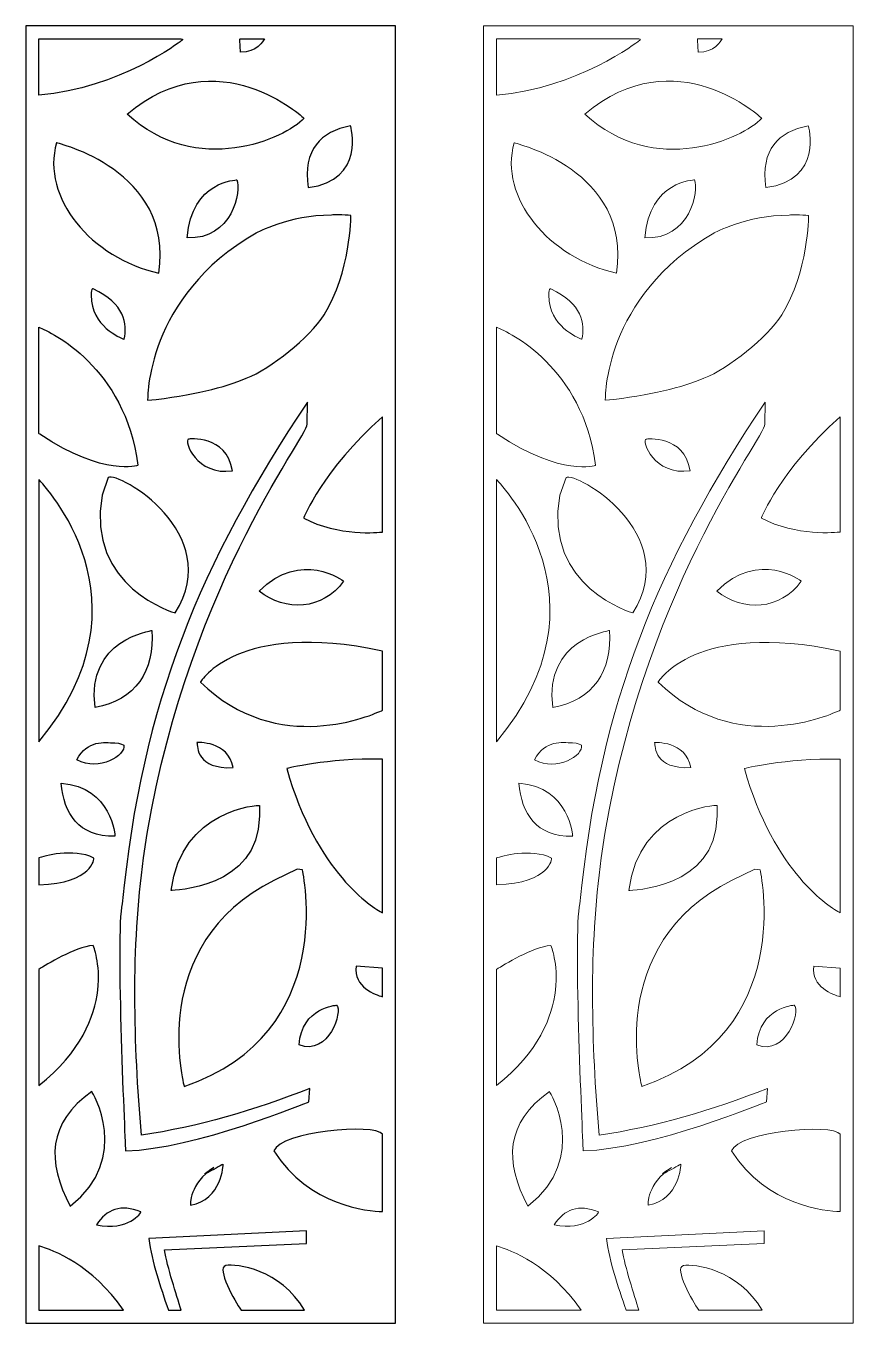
# Model space of a CAD drawing. Header units: centimetres. Extents: x -9 to 8.1, y -13.5 to 13.2.
import ezdxf

# ---------------------------------------------------------------- set-up
doc = ezdxf.new("R2010")
doc.units = ezdxf.units.CM
doc.header["$MEASUREMENT"] = 0
doc.layers.add('layer 1', color=7, linetype='Continuous')

msp = doc.modelspace()

# ---------------------------------------------------------------- linework, layer by layer
at = {"layer": 'layer 1', "color": 142}
for points, knots in [([(-1.35549, 13.18866), (-1.35549, 13.18866), (-1.35549, -13.51217), (-1.35549, -13.51217), (-1.35549, -13.51217), (-1.35549, -13.51217), (-8.96522, -13.51217), (-8.96522, -13.51217), (-8.96522, -13.51217), (-8.96522, -13.51217), (-8.96522, 13.18866), (-8.96522, 13.18866), (-8.96522, 13.18866), (-8.96522, 13.18866), (-1.35549, 13.18866), (-1.35549, 13.18866)], [0, 0, 0, 0, 0.2, 0.2, 0.2, 0.2, 0.4, 0.4, 0.4, 0.4, 0.6, 0.6, 0.6, 0.6, 1, 1, 1, 1]), ([(-5.76902, 12.92165), (-5.76902, 12.92165), (-8.69822, 12.92165), (-8.69822, 12.92165), (-8.69822, 12.92165), (-8.69822, 12.92165), (-8.69822, 11.767), (-8.69822, 11.767), (-8.69822, 11.767), (-7.03449, 11.8985), (-5.77493, 12.87482), (-5.77493, 12.87482), (-5.77493, 12.87482), (-5.74706, 12.89641), (-5.70625, 12.917), (-5.76902, 12.92165)], [0, 0, 0, 0, 0.2, 0.2, 0.2, 0.2, 0.4, 0.4, 0.4, 0.4, 0.6, 0.6, 0.6, 0.6, 1, 1, 1, 1]), ([(-3.23782, 11.28789), (-3.23782, 11.28789), (-5.0047, 12.95427), (-6.88086, 11.37178), (-6.88086, 11.37178), (-5.43725, 10.04968), (-3.62115, 10.87177), (-3.23782, 11.28789)], [0, 0, 0, 0, 0.33333333, 0.33333333, 0.33333333, 0.33333333, 1, 1, 1, 1]), ([(-4.56137, 12.89828), (-4.56137, 12.89828), (-4.54683, 12.64907), (-4.54683, 12.64907), (-4.54683, 12.64907), (-4.21821, 12.63377), (-4.06982, 12.88883), (-4.05212, 12.92165), (-4.05212, 12.92165), (-4.05212, 12.92165), (-4.5553, 12.92165), (-4.5553, 12.92165), (-4.5553, 12.92165), (-4.55496, 12.92165), (-4.56236, 12.91291), (-4.56137, 12.89828)], [0, 0, 0, 0, 0.2, 0.2, 0.2, 0.2, 0.4, 0.4, 0.4, 0.4, 0.6, 0.6, 0.6, 0.6, 1, 1, 1, 1]), ([(-2.27791, 11.13406), (-2.27791, 11.13406), (-1.95812, 10.00518), (-3.15531, 9.86175), (-3.15531, 9.86175), (-3.25819, 10.64475), (-2.89785, 11.0074), (-2.27791, 11.13406)], [0, 0, 0, 0, 0.33333333, 0.33333333, 0.33333333, 0.33333333, 1, 1, 1, 1]), ([(-8.33441, 10.78197), (-8.33441, 10.78197), (-5.90852, 10.22324), (-6.22886, 8.10268), (-6.22886, 8.10268), (-7.61829, 8.40289), (-8.65935, 9.66264), (-8.33441, 10.78197)], [0, 0, 0, 0, 0.33333333, 0.33333333, 0.33333333, 0.33333333, 1, 1, 1, 1]), ([(-4.62273, 10.01803), (-4.62273, 10.01803), (-5.54724, 10.00591), (-5.64465, 8.82931), (-5.64465, 8.82931), (-4.718, 8.77186), (-4.51678, 9.81016), (-4.62273, 10.01803)], [0, 0, 0, 0, 0.33333333, 0.33333333, 0.33333333, 0.33333333, 1, 1, 1, 1]), ([(-2.27072, 9.28651), (-2.27072, 9.28651), (-2.27745, 8.11164), (-2.82517, 7.24525), (-2.82517, 7.24525), (-3.12925, 6.76427), (-3.92111, 6.13983), (-4.42627, 5.93477), (-4.42627, 5.93477), (-4.87151, 5.75404), (-5.5201, 5.58043), (-6.45814, 5.48306), (-6.45814, 5.48306), (-6.45814, 5.48306), (-6.51314, 7.61101), (-4.22123, 8.92589), (-4.22123, 8.92589), (-4.22123, 8.92589), (-3.54725, 9.29334), (-2.6738, 9.2941), (-2.6738, 9.2941), (-2.63587, 9.31991), (-2.27072, 9.28651), (-2.27072, 9.28651)], [0, 0, 0, 0, 0.14285714, 0.14285714, 0.14285714, 0.14285714, 0.28571429, 0.28571429, 0.28571429, 0.28571429, 0.42857143, 0.42857143, 0.42857143, 0.42857143, 0.57142857, 0.57142857, 0.57142857, 0.57142857, 0.71428571, 0.71428571, 0.71428571, 0.71428571, 1, 1, 1, 1]), ([(-6.94184, 6.74058), (-6.94184, 6.74058), (-7.54222, 6.93937), (-7.61502, 7.52302), (-7.61502, 7.52302), (-7.62138, 7.63565), (-7.63309, 7.79897), (-7.58063, 7.77484), (-7.58063, 7.77484), (-6.92817, 7.47474), (-6.87586, 7.04683), (-6.94184, 6.74058)], [0, 0, 0, 0, 0.25, 0.25, 0.25, 0.25, 0.5, 0.5, 0.5, 0.5, 1, 1, 1, 1]), ([(-8.67697, 4.78215), (-7.34066, 3.89704), (-6.65855, 4.14561), (-6.65855, 4.14561), (-6.65855, 4.14561), (-6.92828, 6.17545), (-8.43792, 6.88151), (-8.69822, 6.98888), (-8.69822, 6.98888), (-8.69822, 6.98888), (-8.69822, 4.81714), (-8.69822, 4.81714), (-8.69822, 4.81714), (-8.69822, 4.81714), (-8.69822, 4.79827), (-8.69822, 4.79827), (-8.69822, 4.79827), (-8.69586, 4.79789), (-8.68721, 4.78966), (-8.67697, 4.78215)], [0, 0, 0, 0, 0.16666667, 0.16666667, 0.16666667, 0.16666667, 0.33333333, 0.33333333, 0.33333333, 0.33333333, 0.5, 0.5, 0.5, 0.5, 0.66666667, 0.66666667, 0.66666667, 0.66666667, 1, 1, 1, 1]), ([(-3.16709, 5.44662), (-3.16709, 5.44662), (-3.16969, 4.99232), (-3.16969, 4.99232), (-3.16969, 4.99232), (-3.17124, 4.72183), (-5.77361, 1.4602), (-6.54235, -3.93669), (-6.54235, -3.93669), (-6.80121, -5.81803), (-6.74599, -7.73125), (-6.58696, -9.64537), (-6.58696, -9.64537), (-5.42269, -9.4742), (-4.2523, -9.12805), (-3.12026, -8.68138), (-3.12026, -8.68138), (-3.12026, -8.68138), (-3.13781, -8.95856), (-3.13781, -8.95856), (-3.13781, -8.95856), (-3.13781, -8.95856), (-5.4916, -9.93733), (-6.91282, -9.96741), (-6.91282, -9.96741), (-6.91282, -9.96741), (-7.12909, -5.48202), (-6.98196, -4.88186), (-6.98196, -4.88186), (-6.57733, -0.73723), (-5.37362, 2.1364), (-3.16709, 5.44662)], [0, 0, 0, 0, 0.11111111, 0.11111111, 0.11111111, 0.11111111, 0.22222222, 0.22222222, 0.22222222, 0.22222222, 0.33333333, 0.33333333, 0.33333333, 0.33333333, 0.44444444, 0.44444444, 0.44444444, 0.44444444, 0.55555556, 0.55555556, 0.55555556, 0.55555556, 0.66666667, 0.66666667, 0.66666667, 0.66666667, 0.77777778, 0.77777778, 0.77777778, 0.77777778, 1, 1, 1, 1]), ([(-1.6225, 2.7713), (-1.69203, 2.76321), (-2.52818, 2.67578), (-3.24463, 3.05817), (-3.24463, 3.05817), (-3.24463, 3.05817), (-2.86504, 4.04589), (-1.6225, 5.14028), (-1.6225, 5.14028), (-1.6225, 5.14028), (-1.6225, 2.7713), (-1.6225, 2.7713)], [0, 0, 0, 0, 0.25, 0.25, 0.25, 0.25, 0.5, 0.5, 0.5, 0.5, 1, 1, 1, 1]), ([(-5.61405, 4.68448), (-5.61405, 4.68448), (-4.83398, 4.78019), (-4.7114, 4.03356), (-4.7114, 4.03356), (-5.45063, 3.91524), (-5.7255, 4.66419), (-5.61405, 4.68448)], [0, 0, 0, 0, 0.33333333, 0.33333333, 0.33333333, 0.33333333, 1, 1, 1, 1]), ([(-7.26813, 3.89669), (-7.06007, 4.00955), (-4.86554, 2.76347), (-5.88828, 1.10485), (-5.88828, 1.10485), (-5.88828, 1.10485), (-7.73424, 1.62769), (-7.39708, 3.53259), (-7.39708, 3.53259), (-7.39708, 3.53259), (-7.26813, 3.89669), (-7.26813, 3.89669)], [0, 0, 0, 0, 0.25, 0.25, 0.25, 0.25, 0.5, 0.5, 0.5, 0.5, 1, 1, 1, 1]), ([(-8.69822, 3.85535), (-8.60336, 3.71653), (-6.27171, 1.38095), (-8.69822, -1.54944), (-8.69822, -1.54944), (-8.69822, -1.54944), (-8.69822, 3.85535), (-8.69822, 3.85535)], [0, 0, 0, 0, 0.33333333, 0.33333333, 0.33333333, 0.33333333, 1, 1, 1, 1]), ([(-2.42183, 1.75863), (-2.42183, 1.75863), (-3.29613, 2.42824), (-4.16332, 1.5531), (-4.16332, 1.5531), (-3.61894, 1.12659), (-2.85512, 1.15998), (-2.42183, 1.75863)], [0, 0, 0, 0, 0.33333333, 0.33333333, 0.33333333, 0.33333333, 1, 1, 1, 1]), ([(-1.6225, -0.89771), (-1.79964, -0.98247), (-3.78034, -1.87729), (-5.37148, -0.31696), (-5.37148, -0.31696), (-5.37148, -0.31696), (-4.61893, 0.95599), (-1.6225, 0.32167), (-1.6225, 0.32167), (-1.6225, 0.32167), (-1.6225, -0.89771), (-1.6225, -0.89771)], [0, 0, 0, 0, 0.25, 0.25, 0.25, 0.25, 0.5, 0.5, 0.5, 0.5, 1, 1, 1, 1]), ([(-6.37128, 0.74305), (-6.37128, 0.74305), (-7.73692, 0.55554), (-7.53734, -0.83768), (-7.53734, -0.83768), (-6.71565, -0.70378), (-6.30582, -0.07578), (-6.37128, 0.74305)], [0, 0, 0, 0, 0.33333333, 0.33333333, 0.33333333, 0.33333333, 1, 1, 1, 1]), ([(-6.94838, -1.61806), (-6.94838, -1.61806), (-7.02348, -1.57273), (-7.13746, -1.56946), (-7.13746, -1.56946), (-7.35329, -1.56325), (-7.68691, -1.49818), (-7.91926, -1.91676), (-7.91926, -1.91676), (-7.45226, -2.16789), (-6.89991, -1.81962), (-6.94838, -1.61806)], [0, 0, 0, 0, 0.25, 0.25, 0.25, 0.25, 0.5, 0.5, 0.5, 0.5, 1, 1, 1, 1]), ([(-5.44248, -1.56232), (-5.44248, -1.56232), (-4.8036, -1.52144), (-4.69503, -2.07887), (-4.69503, -2.07887), (-5.44932, -2.11329), (-5.43278, -1.64791), (-5.44248, -1.56232)], [0, 0, 0, 0, 0.33333333, 0.33333333, 0.33333333, 0.33333333, 1, 1, 1, 1]), ([(-1.6225, -5.06874), (-1.81697, -4.96265), (-2.98665, -4.24734), (-3.59348, -2.09884), (-3.59348, -2.09884), (-3.59348, -2.09884), (-2.78235, -1.88366), (-1.6225, -1.90248), (-1.6225, -1.90248), (-1.6225, -1.90248), (-1.6225, -5.06874), (-1.6225, -5.06874)], [0, 0, 0, 0, 0.25, 0.25, 0.25, 0.25, 0.5, 0.5, 0.5, 0.5, 1, 1, 1, 1]), ([(-7.12998, -3.4928), (-7.12998, -3.4928), (-7.18803, -2.47719), (-8.24134, -2.39883), (-8.24134, -2.39883), (-8.17683, -3.03058), (-7.89392, -3.49687), (-7.12998, -3.4928)], [0, 0, 0, 0, 0.33333333, 0.33333333, 0.33333333, 0.33333333, 1, 1, 1, 1]), ([(-4.15665, -2.8582), (-4.15656, -2.84361), (-5.7696, -2.92369), (-5.97084, -4.60809), (-5.97084, -4.60809), (-5.97084, -4.60809), (-4.1665, -4.5786), (-4.1579, -3.07802), (-4.1579, -3.07802), (-4.1579, -3.07802), (-4.15665, -2.8582), (-4.15665, -2.8582)], [0, 0, 0, 0, 0.25, 0.25, 0.25, 0.25, 0.5, 0.5, 0.5, 0.5, 1, 1, 1, 1]), ([(-8.69822, -3.93702), (-8.60696, -3.90751), (-7.99778, -3.72426), (-7.56399, -3.94058), (-7.56399, -3.94058), (-7.56399, -3.94058), (-7.57471, -4.4574), (-8.69822, -4.49028), (-8.69822, -4.49028), (-8.69822, -4.49028), (-8.69822, -3.93702), (-8.69822, -3.93702)], [0, 0, 0, 0, 0.25, 0.25, 0.25, 0.25, 0.5, 0.5, 0.5, 0.5, 1, 1, 1, 1]), ([(-3.27012, -4.18146), (-3.27012, -4.18146), (-2.49105, -7.5413), (-5.70653, -8.63959), (-5.70653, -8.63959), (-5.70653, -8.63959), (-6.50408, -5.71933), (-3.84614, -4.39851), (-3.84614, -4.39851), (-3.84614, -4.39851), (-3.3818, -4.16627), (-3.3818, -4.16627), (-3.3818, -4.16627), (-3.3818, -4.16627), (-3.27012, -4.18146), (-3.27012, -4.18146)], [0, 0, 0, 0, 0.2, 0.2, 0.2, 0.2, 0.4, 0.4, 0.4, 0.4, 0.6, 0.6, 0.6, 0.6, 1, 1, 1, 1]), ([(-8.69822, -6.23164), (-8.5398, -6.13046), (-7.96676, -5.77951), (-7.5792, -5.73887), (-7.5792, -5.73887), (-7.5792, -5.73887), (-6.95519, -7.22702), (-8.69822, -8.62348), (-8.69822, -8.62348), (-8.69822, -8.62348), (-8.69822, -6.23164), (-8.69822, -6.23164)], [0, 0, 0, 0, 0.25, 0.25, 0.25, 0.25, 0.5, 0.5, 0.5, 0.5, 1, 1, 1, 1]), ([(-1.6225, -6.79425), (-1.76545, -6.75568), (-2.22025, -6.5981), (-2.16385, -6.16527), (-2.16385, -6.16527), (-2.16385, -6.16527), (-1.6225, -6.20361), (-1.6225, -6.20361), (-1.6225, -6.20361), (-1.6225, -6.20361), (-1.6225, -6.79425), (-1.6225, -6.79425)], [0, 0, 0, 0, 0.25, 0.25, 0.25, 0.25, 0.5, 0.5, 0.5, 0.5, 1, 1, 1, 1]), ([(-2.56761, -6.96937), (-2.56761, -6.96937), (-3.28632, -7.00987), (-3.33866, -7.78635), (-3.33866, -7.78635), (-2.72341, -8.02367), (-2.43263, -7.07805), (-2.56761, -6.96937)], [0, 0, 0, 0, 0.33333333, 0.33333333, 0.33333333, 0.33333333, 1, 1, 1, 1]), ([(-7.60712, -8.74767), (-7.60712, -8.74767), (-6.76866, -10.10001), (-8.05171, -11.10504), (-8.05171, -11.10504), (-8.53935, -10.19544), (-8.51687, -9.38506), (-7.60712, -8.74767)], [0, 0, 0, 0, 0.33333333, 0.33333333, 0.33333333, 0.33333333, 1, 1, 1, 1]), ([(-1.6225, -11.21817), (-1.91987, -11.21064), (-3.1266, -11.10817), (-3.8578, -9.9675), (-3.8578, -9.9675), (-3.72624, -9.56583), (-1.7828, -9.39808), (-1.6225, -9.62451), (-1.6225, -9.62451), (-1.6225, -9.62451), (-1.6225, -11.21817), (-1.6225, -11.21817)], [0, 0, 0, 0, 0.25, 0.25, 0.25, 0.25, 0.5, 0.5, 0.5, 0.5, 1, 1, 1, 1]), ([(-4.90143, -10.24091), (-4.90143, -10.24091), (-4.92159, -10.97359), (-5.57686, -11.08767), (-5.57686, -11.08767), (-5.57686, -11.08767), (-5.60619, -10.63321), (-5.09344, -10.31327), (-5.09344, -10.31327), (-5.60619, -10.63321), (-4.90143, -10.24091), (-4.90143, -10.24091)], [0, 0, 0, 0, 0.25, 0.25, 0.25, 0.25, 0.5, 0.5, 0.5, 0.5, 1, 1, 1, 1]), ([(-6.59875, -11.22419), (-6.58347, -11.23049), (-6.8572, -11.63395), (-7.51106, -11.48869), (-7.51106, -11.48869), (-7.30241, -11.17245), (-7.01101, -11.05389), (-6.59875, -11.22419)], [0, 0, 0, 0, 0.33333333, 0.33333333, 0.33333333, 0.33333333, 1, 1, 1, 1]), ([(-6.03083, -13.24516), (-6.20024, -12.75896), (-6.36623, -12.26761), (-6.43335, -11.77413), (-6.43335, -11.77413), (-6.43335, -11.77413), (-3.18494, -11.61215), (-3.18494, -11.61215), (-3.18494, -11.61215), (-3.18494, -11.61215), (-3.18645, -11.87594), (-3.18645, -11.87594), (-3.18645, -11.87594), (-3.18645, -11.87594), (-6.1111, -12.00725), (-6.1111, -12.00725), (-6.1111, -12.00725), (-6.0514, -12.37192), (-5.86695, -12.92414), (-5.76619, -13.24516), (-5.76619, -13.24516), (-5.76619, -13.24516), (-6.03083, -13.24516), (-6.03083, -13.24516)], [0, 0, 0, 0, 0.14285714, 0.14285714, 0.14285714, 0.14285714, 0.28571429, 0.28571429, 0.28571429, 0.28571429, 0.42857143, 0.42857143, 0.42857143, 0.42857143, 0.57142857, 0.57142857, 0.57142857, 0.57142857, 0.71428571, 0.71428571, 0.71428571, 0.71428571, 1, 1, 1, 1]), ([(-8.69822, -11.92574), (-8.39375, -12.01152), (-7.60514, -12.3129), (-6.95584, -13.24516), (-6.95584, -13.24516), (-6.95584, -13.24516), (-8.69822, -13.24516), (-8.69822, -13.24516), (-8.69822, -13.24516), (-8.69822, -13.24516), (-8.69822, -11.92574), (-8.69822, -11.92574)], [0, 0, 0, 0, 0.25, 0.25, 0.25, 0.25, 0.5, 0.5, 0.5, 0.5, 1, 1, 1, 1]), ([(-4.52986, -13.24516), (-4.66599, -13.06641), (-5.0512, -12.37308), (-4.85047, -12.32985), (-4.85047, -12.32985), (-4.62973, -12.28231), (-3.72795, -12.40626), (-3.22554, -13.24516), (-3.22554, -13.24516), (-3.22554, -13.24516), (-4.52986, -13.24516), (-4.52986, -13.24516)], [0, 0, 0, 0, 0.25, 0.25, 0.25, 0.25, 0.5, 0.5, 0.5, 0.5, 1, 1, 1, 1])]:
    msp.add_open_spline(points, degree=3, knots=knots, dxfattribs=at)
at = {"layer": 'layer 1', "color": 242, "lineweight": 9}
for points, knots in [([(8.07096, 13.18866), (8.07096, 13.18866), (8.07096, -13.51217), (8.07096, -13.51217), (8.07096, -13.51217), (8.07096, -13.51217), (0.46123, -13.51217), (0.46123, -13.51217), (0.46123, -13.51217), (0.46123, -13.51217), (0.46123, 13.18866), (0.46123, 13.18866), (0.46123, 13.18866), (0.46123, 13.18866), (8.07096, 13.18866), (8.07096, 13.18866)], [0, 0, 0, 0, 0.2, 0.2, 0.2, 0.2, 0.4, 0.4, 0.4, 0.4, 0.6, 0.6, 0.6, 0.6, 1, 1, 1, 1]), ([(3.65743, 12.92165), (3.65743, 12.92165), (0.72823, 12.92165), (0.72823, 12.92165), (0.72823, 12.92165), (0.72823, 12.92165), (0.72823, 11.767), (0.72823, 11.767), (0.72823, 11.767), (2.39196, 11.8985), (3.65152, 12.87482), (3.65152, 12.87482), (3.65152, 12.87482), (3.67939, 12.89641), (3.7202, 12.917), (3.65743, 12.92165)], [0, 0, 0, 0, 0.2, 0.2, 0.2, 0.2, 0.4, 0.4, 0.4, 0.4, 0.6, 0.6, 0.6, 0.6, 1, 1, 1, 1]), ([(6.18863, 11.28789), (6.18863, 11.28789), (4.42175, 12.95427), (2.54559, 11.37178), (2.54559, 11.37178), (3.9892, 10.04968), (5.8053, 10.87177), (6.18863, 11.28789)], [0, 0, 0, 0, 0.33333333, 0.33333333, 0.33333333, 0.33333333, 1, 1, 1, 1]), ([(4.86508, 12.89828), (4.86508, 12.89828), (4.87962, 12.64907), (4.87962, 12.64907), (4.87962, 12.64907), (5.20824, 12.63377), (5.35663, 12.88883), (5.37433, 12.92165), (5.37433, 12.92165), (5.37433, 12.92165), (4.87115, 12.92165), (4.87115, 12.92165), (4.87115, 12.92165), (4.87149, 12.92165), (4.86409, 12.91291), (4.86508, 12.89828)], [0, 0, 0, 0, 0.2, 0.2, 0.2, 0.2, 0.4, 0.4, 0.4, 0.4, 0.6, 0.6, 0.6, 0.6, 1, 1, 1, 1]), ([(7.14854, 11.13406), (7.14854, 11.13406), (7.46833, 10.00518), (6.27114, 9.86175), (6.27114, 9.86175), (6.16826, 10.64475), (6.5286, 11.0074), (7.14854, 11.13406)], [0, 0, 0, 0, 0.33333333, 0.33333333, 0.33333333, 0.33333333, 1, 1, 1, 1]), ([(1.09204, 10.78197), (1.09204, 10.78197), (3.51793, 10.22324), (3.19759, 8.10268), (3.19759, 8.10268), (1.80816, 8.40289), (0.7671, 9.66264), (1.09204, 10.78197)], [0, 0, 0, 0, 0.33333333, 0.33333333, 0.33333333, 0.33333333, 1, 1, 1, 1]), ([(4.80372, 10.01803), (4.80372, 10.01803), (3.87921, 10.00591), (3.7818, 8.82931), (3.7818, 8.82931), (4.70845, 8.77186), (4.90967, 9.81016), (4.80372, 10.01803)], [0, 0, 0, 0, 0.33333333, 0.33333333, 0.33333333, 0.33333333, 1, 1, 1, 1]), ([(7.15573, 9.28651), (7.15573, 9.28651), (7.149, 8.11164), (6.60128, 7.24525), (6.60128, 7.24525), (6.2972, 6.76427), (5.50534, 6.13983), (5.00018, 5.93477), (5.00018, 5.93477), (4.55494, 5.75404), (3.90635, 5.58043), (2.96831, 5.48306), (2.96831, 5.48306), (2.96831, 5.48306), (2.91331, 7.61101), (5.20522, 8.92589), (5.20522, 8.92589), (5.20522, 8.92589), (5.8792, 9.29334), (6.75265, 9.2941), (6.75265, 9.2941), (6.79058, 9.31991), (7.15573, 9.28651), (7.15573, 9.28651)], [0, 0, 0, 0, 0.14285714, 0.14285714, 0.14285714, 0.14285714, 0.28571429, 0.28571429, 0.28571429, 0.28571429, 0.42857143, 0.42857143, 0.42857143, 0.42857143, 0.57142857, 0.57142857, 0.57142857, 0.57142857, 0.71428571, 0.71428571, 0.71428571, 0.71428571, 1, 1, 1, 1]), ([(2.48461, 6.74058), (2.48461, 6.74058), (1.88423, 6.93937), (1.81143, 7.52302), (1.81143, 7.52302), (1.80507, 7.63565), (1.79336, 7.79897), (1.84582, 7.77484), (1.84582, 7.77484), (2.49828, 7.47474), (2.55059, 7.04683), (2.48461, 6.74058)], [0, 0, 0, 0, 0.25, 0.25, 0.25, 0.25, 0.5, 0.5, 0.5, 0.5, 1, 1, 1, 1]), ([(0.74948, 4.78215), (2.08579, 3.89704), (2.7679, 4.14561), (2.7679, 4.14561), (2.7679, 4.14561), (2.49817, 6.17545), (0.98853, 6.88151), (0.72823, 6.98888), (0.72823, 6.98888), (0.72823, 6.98888), (0.72823, 4.81714), (0.72823, 4.81714), (0.72823, 4.81714), (0.72823, 4.81714), (0.72823, 4.79827), (0.72823, 4.79827), (0.72823, 4.79827), (0.73059, 4.79789), (0.73924, 4.78966), (0.74948, 4.78215)], [0, 0, 0, 0, 0.16666667, 0.16666667, 0.16666667, 0.16666667, 0.33333333, 0.33333333, 0.33333333, 0.33333333, 0.5, 0.5, 0.5, 0.5, 0.66666667, 0.66666667, 0.66666667, 0.66666667, 1, 1, 1, 1]), ([(6.25936, 5.44662), (6.25936, 5.44662), (6.25676, 4.99232), (6.25676, 4.99232), (6.25676, 4.99232), (6.25521, 4.72183), (3.65284, 1.4602), (2.8841, -3.93669), (2.8841, -3.93669), (2.62524, -5.81803), (2.68046, -7.73125), (2.83949, -9.64537), (2.83949, -9.64537), (4.00376, -9.4742), (5.17415, -9.12805), (6.30619, -8.68138), (6.30619, -8.68138), (6.30619, -8.68138), (6.28864, -8.95856), (6.28864, -8.95856), (6.28864, -8.95856), (6.28864, -8.95856), (3.93485, -9.93733), (2.51363, -9.96741), (2.51363, -9.96741), (2.51363, -9.96741), (2.29736, -5.48202), (2.44449, -4.88186), (2.44449, -4.88186), (2.84912, -0.73723), (4.05283, 2.1364), (6.25936, 5.44662)], [0, 0, 0, 0, 0.11111111, 0.11111111, 0.11111111, 0.11111111, 0.22222222, 0.22222222, 0.22222222, 0.22222222, 0.33333333, 0.33333333, 0.33333333, 0.33333333, 0.44444444, 0.44444444, 0.44444444, 0.44444444, 0.55555556, 0.55555556, 0.55555556, 0.55555556, 0.66666667, 0.66666667, 0.66666667, 0.66666667, 0.77777778, 0.77777778, 0.77777778, 0.77777778, 1, 1, 1, 1]), ([(7.80395, 2.7713), (7.73442, 2.76321), (6.89827, 2.67578), (6.18182, 3.05817), (6.18182, 3.05817), (6.18182, 3.05817), (6.56141, 4.04589), (7.80395, 5.14028), (7.80395, 5.14028), (7.80395, 5.14028), (7.80395, 2.7713), (7.80395, 2.7713)], [0, 0, 0, 0, 0.25, 0.25, 0.25, 0.25, 0.5, 0.5, 0.5, 0.5, 1, 1, 1, 1]), ([(3.8124, 4.68448), (3.8124, 4.68448), (4.59247, 4.78019), (4.71505, 4.03356), (4.71505, 4.03356), (3.97582, 3.91524), (3.70095, 4.66419), (3.8124, 4.68448)], [0, 0, 0, 0, 0.33333333, 0.33333333, 0.33333333, 0.33333333, 1, 1, 1, 1]), ([(2.15832, 3.89669), (2.36638, 4.00955), (4.56091, 2.76347), (3.53817, 1.10485), (3.53817, 1.10485), (3.53817, 1.10485), (1.69221, 1.62769), (2.02937, 3.53259), (2.02937, 3.53259), (2.02937, 3.53259), (2.15832, 3.89669), (2.15832, 3.89669)], [0, 0, 0, 0, 0.25, 0.25, 0.25, 0.25, 0.5, 0.5, 0.5, 0.5, 1, 1, 1, 1]), ([(0.72823, 3.85535), (0.82309, 3.71653), (3.15474, 1.38095), (0.72823, -1.54944), (0.72823, -1.54944), (0.72823, -1.54944), (0.72823, 3.85535), (0.72823, 3.85535)], [0, 0, 0, 0, 0.33333333, 0.33333333, 0.33333333, 0.33333333, 1, 1, 1, 1]), ([(7.00462, 1.75863), (7.00462, 1.75863), (6.13032, 2.42824), (5.26313, 1.5531), (5.26313, 1.5531), (5.80751, 1.12659), (6.57133, 1.15998), (7.00462, 1.75863)], [0, 0, 0, 0, 0.33333333, 0.33333333, 0.33333333, 0.33333333, 1, 1, 1, 1]), ([(7.80395, -0.89771), (7.62681, -0.98247), (5.64611, -1.87729), (4.05497, -0.31696), (4.05497, -0.31696), (4.05497, -0.31696), (4.80752, 0.95599), (7.80395, 0.32167), (7.80395, 0.32167), (7.80395, 0.32167), (7.80395, -0.89771), (7.80395, -0.89771)], [0, 0, 0, 0, 0.25, 0.25, 0.25, 0.25, 0.5, 0.5, 0.5, 0.5, 1, 1, 1, 1]), ([(3.05517, 0.74305), (3.05517, 0.74305), (1.68953, 0.55554), (1.88911, -0.83768), (1.88911, -0.83768), (2.7108, -0.70378), (3.12063, -0.07578), (3.05517, 0.74305)], [0, 0, 0, 0, 0.33333333, 0.33333333, 0.33333333, 0.33333333, 1, 1, 1, 1]), ([(2.47807, -1.61806), (2.47807, -1.61806), (2.40297, -1.57273), (2.28899, -1.56946), (2.28899, -1.56946), (2.07316, -1.56325), (1.73954, -1.49818), (1.50719, -1.91676), (1.50719, -1.91676), (1.97419, -2.16789), (2.52654, -1.81962), (2.47807, -1.61806)], [0, 0, 0, 0, 0.25, 0.25, 0.25, 0.25, 0.5, 0.5, 0.5, 0.5, 1, 1, 1, 1]), ([(3.98397, -1.56232), (3.98397, -1.56232), (4.62285, -1.52144), (4.73142, -2.07887), (4.73142, -2.07887), (3.97713, -2.11329), (3.99367, -1.64791), (3.98397, -1.56232)], [0, 0, 0, 0, 0.33333333, 0.33333333, 0.33333333, 0.33333333, 1, 1, 1, 1]), ([(7.80395, -5.06874), (7.60948, -4.96265), (6.4398, -4.24734), (5.83297, -2.09884), (5.83297, -2.09884), (5.83297, -2.09884), (6.6441, -1.88366), (7.80395, -1.90248), (7.80395, -1.90248), (7.80395, -1.90248), (7.80395, -5.06874), (7.80395, -5.06874)], [0, 0, 0, 0, 0.25, 0.25, 0.25, 0.25, 0.5, 0.5, 0.5, 0.5, 1, 1, 1, 1]), ([(2.29647, -3.4928), (2.29647, -3.4928), (2.23842, -2.47719), (1.18511, -2.39883), (1.18511, -2.39883), (1.24962, -3.03058), (1.53253, -3.49687), (2.29647, -3.4928)], [0, 0, 0, 0, 0.33333333, 0.33333333, 0.33333333, 0.33333333, 1, 1, 1, 1]), ([(5.2698, -2.8582), (5.26989, -2.84361), (3.65685, -2.92369), (3.45561, -4.60809), (3.45561, -4.60809), (3.45561, -4.60809), (5.25995, -4.5786), (5.26855, -3.07802), (5.26855, -3.07802), (5.26855, -3.07802), (5.2698, -2.8582), (5.2698, -2.8582)], [0, 0, 0, 0, 0.25, 0.25, 0.25, 0.25, 0.5, 0.5, 0.5, 0.5, 1, 1, 1, 1]), ([(0.72823, -3.93702), (0.81949, -3.90751), (1.42867, -3.72426), (1.86246, -3.94058), (1.86246, -3.94058), (1.86246, -3.94058), (1.85174, -4.4574), (0.72823, -4.49028), (0.72823, -4.49028), (0.72823, -4.49028), (0.72823, -3.93702), (0.72823, -3.93702)], [0, 0, 0, 0, 0.25, 0.25, 0.25, 0.25, 0.5, 0.5, 0.5, 0.5, 1, 1, 1, 1]), ([(6.15633, -4.18146), (6.15633, -4.18146), (6.9354, -7.5413), (3.71992, -8.63959), (3.71992, -8.63959), (3.71992, -8.63959), (2.92237, -5.71933), (5.58031, -4.39851), (5.58031, -4.39851), (5.58031, -4.39851), (6.04465, -4.16627), (6.04465, -4.16627), (6.04465, -4.16627), (6.04465, -4.16627), (6.15633, -4.18146), (6.15633, -4.18146)], [0, 0, 0, 0, 0.2, 0.2, 0.2, 0.2, 0.4, 0.4, 0.4, 0.4, 0.6, 0.6, 0.6, 0.6, 1, 1, 1, 1]), ([(0.72823, -6.23164), (0.88665, -6.13046), (1.45969, -5.77951), (1.84725, -5.73887), (1.84725, -5.73887), (1.84725, -5.73887), (2.47126, -7.22702), (0.72823, -8.62348), (0.72823, -8.62348), (0.72823, -8.62348), (0.72823, -6.23164), (0.72823, -6.23164)], [0, 0, 0, 0, 0.25, 0.25, 0.25, 0.25, 0.5, 0.5, 0.5, 0.5, 1, 1, 1, 1]), ([(7.80395, -6.79425), (7.661, -6.75568), (7.2062, -6.5981), (7.2626, -6.16527), (7.2626, -6.16527), (7.2626, -6.16527), (7.80395, -6.20361), (7.80395, -6.20361), (7.80395, -6.20361), (7.80395, -6.20361), (7.80395, -6.79425), (7.80395, -6.79425)], [0, 0, 0, 0, 0.25, 0.25, 0.25, 0.25, 0.5, 0.5, 0.5, 0.5, 1, 1, 1, 1]), ([(6.85884, -6.96937), (6.85884, -6.96937), (6.14013, -7.00987), (6.08779, -7.78635), (6.08779, -7.78635), (6.70304, -8.02367), (6.99382, -7.07805), (6.85884, -6.96937)], [0, 0, 0, 0, 0.33333333, 0.33333333, 0.33333333, 0.33333333, 1, 1, 1, 1]), ([(1.81933, -8.74767), (1.81933, -8.74767), (2.65779, -10.10001), (1.37474, -11.10504), (1.37474, -11.10504), (0.8871, -10.19544), (0.90958, -9.38506), (1.81933, -8.74767)], [0, 0, 0, 0, 0.33333333, 0.33333333, 0.33333333, 0.33333333, 1, 1, 1, 1]), ([(7.80395, -11.21817), (7.50658, -11.21064), (6.29985, -11.10817), (5.56865, -9.9675), (5.56865, -9.9675), (5.70021, -9.56583), (7.64365, -9.39808), (7.80395, -9.62451), (7.80395, -9.62451), (7.80395, -9.62451), (7.80395, -11.21817), (7.80395, -11.21817)], [0, 0, 0, 0, 0.25, 0.25, 0.25, 0.25, 0.5, 0.5, 0.5, 0.5, 1, 1, 1, 1]), ([(4.52502, -10.24091), (4.52502, -10.24091), (4.50486, -10.97359), (3.84959, -11.08767), (3.84959, -11.08767), (3.84959, -11.08767), (3.82026, -10.63321), (4.33301, -10.31327), (4.33301, -10.31327), (3.82026, -10.63321), (4.52502, -10.24091), (4.52502, -10.24091)], [0, 0, 0, 0, 0.25, 0.25, 0.25, 0.25, 0.5, 0.5, 0.5, 0.5, 1, 1, 1, 1]), ([(2.8277, -11.22419), (2.84298, -11.23049), (2.56925, -11.63395), (1.91539, -11.48869), (1.91539, -11.48869), (2.12404, -11.17245), (2.41544, -11.05389), (2.8277, -11.22419)], [0, 0, 0, 0, 0.33333333, 0.33333333, 0.33333333, 0.33333333, 1, 1, 1, 1]), ([(3.39562, -13.24516), (3.22621, -12.75896), (3.06022, -12.26761), (2.9931, -11.77413), (2.9931, -11.77413), (2.9931, -11.77413), (6.24151, -11.61215), (6.24151, -11.61215), (6.24151, -11.61215), (6.24151, -11.61215), (6.24, -11.87594), (6.24, -11.87594), (6.24, -11.87594), (6.24, -11.87594), (3.31535, -12.00725), (3.31535, -12.00725), (3.31535, -12.00725), (3.37505, -12.37192), (3.5595, -12.92414), (3.66026, -13.24516), (3.66026, -13.24516), (3.66026, -13.24516), (3.39562, -13.24516), (3.39562, -13.24516)], [0, 0, 0, 0, 0.14285714, 0.14285714, 0.14285714, 0.14285714, 0.28571429, 0.28571429, 0.28571429, 0.28571429, 0.42857143, 0.42857143, 0.42857143, 0.42857143, 0.57142857, 0.57142857, 0.57142857, 0.57142857, 0.71428571, 0.71428571, 0.71428571, 0.71428571, 1, 1, 1, 1]), ([(0.72823, -11.92574), (1.0327, -12.01152), (1.82131, -12.3129), (2.47061, -13.24516), (2.47061, -13.24516), (2.47061, -13.24516), (0.72823, -13.24516), (0.72823, -13.24516), (0.72823, -13.24516), (0.72823, -13.24516), (0.72823, -11.92574), (0.72823, -11.92574)], [0, 0, 0, 0, 0.25, 0.25, 0.25, 0.25, 0.5, 0.5, 0.5, 0.5, 1, 1, 1, 1]), ([(4.89659, -13.24516), (4.76046, -13.06641), (4.37525, -12.37308), (4.57598, -12.32985), (4.57598, -12.32985), (4.79672, -12.28231), (5.6985, -12.40626), (6.20091, -13.24516), (6.20091, -13.24516), (6.20091, -13.24516), (4.89659, -13.24516), (4.89659, -13.24516)], [0, 0, 0, 0, 0.25, 0.25, 0.25, 0.25, 0.5, 0.5, 0.5, 0.5, 1, 1, 1, 1])]:
    msp.add_open_spline(points, degree=3, knots=knots, dxfattribs=at)

doc.saveas('drawing.dxf')
